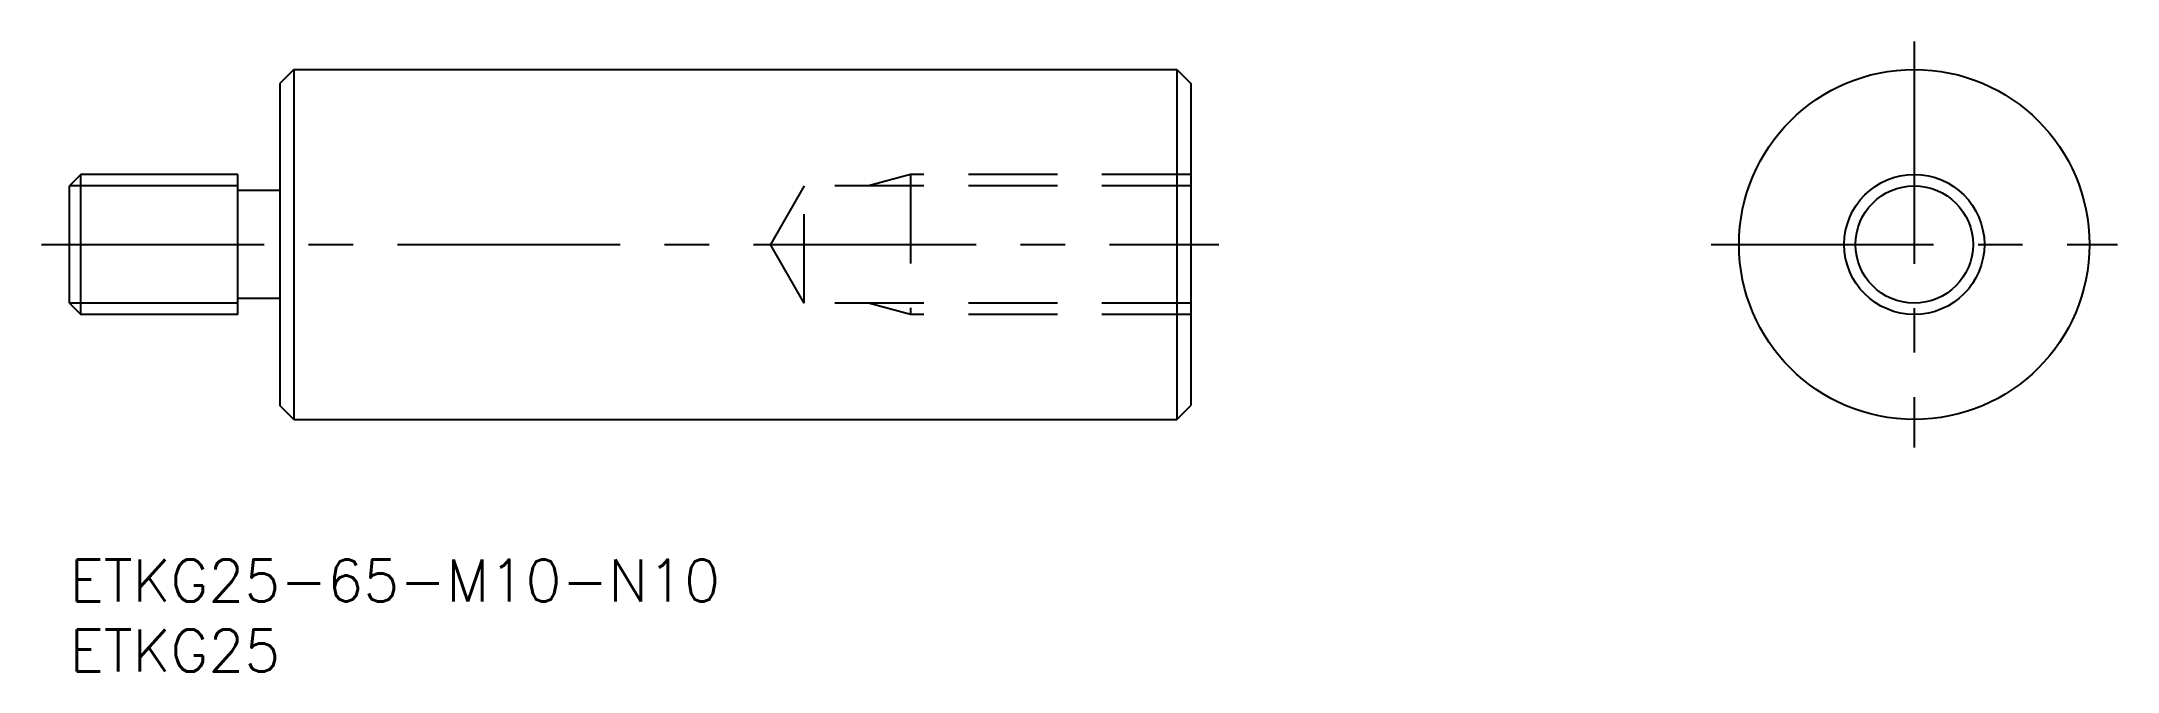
# Model space of a CAD drawing. Extents: x -2 to 146, y -8 to 37.
import ezdxf

# ---------------------------------------------------------------- set-up
doc = ezdxf.new("R2010")
doc.units = 0
doc.header["$LTSCALE"] = 0.5
doc.linetypes.add('CENTER', pattern=[50.8, 31.75, -6.35, 6.35, -6.35])
doc.linetypes.add('DASHED', pattern=[19.05, 12.7, -6.35])
for name, color, linetype in [('MSM_CENTER', 1, 'CENTER'), ('MSM_CONTINUOUS', 7, 'CONTINUOUS'), ('MSM_DASHED', 4, 'DASHED'), ('MSM_NARROW', 5, 'CONTINUOUS'), ('MSM_PART_NUMBER', 7, 'CONTINUOUS')]:
    doc.layers.add(name, color=color, linetype=linetype)
doc.styles.get("Standard").update_dxf_attribs({"font": 'txt.shx', "height": 3, "bigfont": 'bigfont.shx'})

# ---------------------------------------------------------------- blocks, each defined once
blk = doc.blocks.new('*U4')
at = {"layer": 'MSM_PART_NUMBER'}
blk.add_text('ETKG25-65-M10-N10', height=3, dxfattribs=at).set_placement((0, -3))
blk = doc.blocks.new('*U5')
at = {"layer": 'MSM_PART_NUMBER'}
blk.add_text('ETKG25', height=3, dxfattribs=at).set_placement((0, -8))

msp = doc.modelspace()

# ---------------------------------------------------------------- linework, layer by layer
at = {"layer": 'MSM_CENTER'}
for p, q in [((131.61, 37), (131.61, 8)), ((-2, 22.5), (82, 22.5)), ((117.11, 22.5), (146.11, 22.5))]:
    msp.add_line(p, q, dxfattribs=at)
at = {"layer": 'MSM_CONTINUOUS'}
for p, q in [((16, 35), (15, 34)), ((16, 35), (79, 35)), ((16, 35), (16, 10)), ((79, 35), (80, 34)), ((79, 35), (79, 10)), ((15, 34), (15, 11)), ((80, 34), (80, 11)), ((0.81, 27.5), (0, 26.69)), ((0, 18.31), (0, 26.69)), ((12, 27.5), (0.81, 27.5)), ((0.81, 17.5), (0.81, 27.5)), ((12, 17.5), (12, 27.5)), ((15, 26.35), (12, 26.35)), ((0, 18.31), (0.81, 17.5)), ((15, 18.65), (12, 18.65)), ((12, 17.5), (0.81, 17.5)), ((16, 10), (15, 11)), ((79, 10), (80, 11)), ((16, 10), (79, 10))]:
    msp.add_line(p, q, dxfattribs=at)
for radius in [12.5, 4.19]:
    msp.add_circle((131.61, 22.5), radius, dxfattribs=at)
at = {"layer": 'MSM_DASHED'}
for p, q in [((52.42, 26.69), (50, 22.5)), ((52.42, 18.31), (52.42, 26.69)), ((80, 26.69), (52.42, 26.69)), ((60, 27.5), (57, 26.69)), ((80, 27.5), (60, 27.5)), ((60, 27.5), (60, 17.5)), ((52.42, 18.31), (50, 22.5)), ((80, 18.31), (52.42, 18.31)), ((60, 17.5), (57, 18.31)), ((80, 17.5), (60, 17.5))]:
    msp.add_line(p, q, dxfattribs=at)
at = {"layer": 'MSM_NARROW'}
for p, q in [((12, 26.69), (0, 26.69)), ((12, 18.31), (0, 18.31))]:
    msp.add_line(p, q, dxfattribs=at)
msp.add_circle((131.61, 22.5), 5, dxfattribs=at)

# ---------------------------------------------------------------- block references
at = {"layer": 'MSM_CONTINUOUS'}
for name in ['*U4', '*U5']:
    msp.add_blockref(name, (0, 0), dxfattribs=at)

doc.saveas('drawing.dxf')
